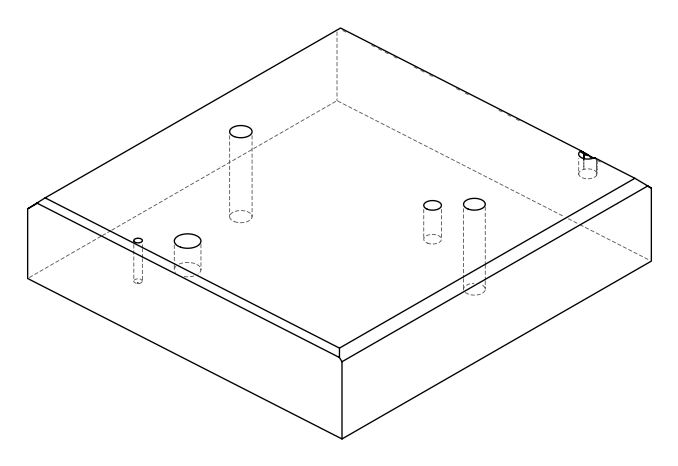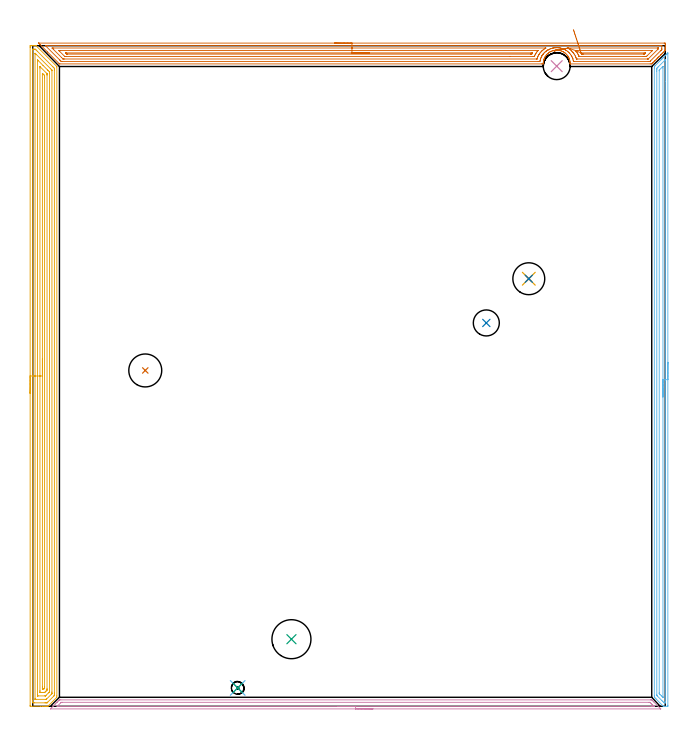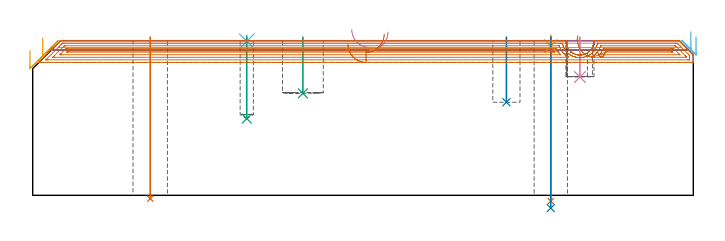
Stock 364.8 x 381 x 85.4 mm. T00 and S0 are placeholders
(PLAN: 13 operations, 8 tool changes, 49 min)
(1 INDEXABLE_INSERT_DRILL_THROUGH_HOLE_FROM_SOLID | STEP1HOLE_1 | NXT0302_009 | 0.36 min | 24181 mm3)
(2 INDEXABLE_INSERT_DRILL_BLIND_HOLE_FROM_SOLID | STEP1POCKET | UGT0302_001 | 0.15 min | 5995 mm3)
(3 INDEXABLE_INSERT_DRILL_BLIND_HOLE_FROM_SOLID_1 | STEP1POCKET_1 | NXT0302_016 | 0.13 min | 11451 mm3)
(4 INDEXABLE_INSERT_DRILL_BLIND_HOLE_FROM_SOLID_2 | STEP1POCKET_2 | NXT0302_002 | 0.09 min | 3752 mm3)
(5 SPOT_DRILL | STEP1HOLE | NXT0321_9005460120000 | 0.05 min | 183 mm3)
(6 SPOT_DRILL_1 | STEP1POCKET_3 | NXT0321_9005460120000 | 0.03 min | 1 mm3)
(7 DRILL_THROUGH_HOLE_INTO_CENTER | STEP1HOLE | NXT0301_065 | 0.36 min | 5768 mm3)
(8 DRILL_TO_ENLARGE_THROUGH_HOLE | STEP1HOLE | UGT0301_253 | 0.38 min | 16724 mm3)
(9 DRILL_BLIND_HOLE_INTO_CENTER | STEP1POCKET_3 | UGT0301_193 | 0.18 min | 1725 mm3)
(10 AREA_MILL | FG_CHAMFER_SURFACE | UGT0205_001 | 5.75 min | 4833 mm3)
(11 AREA_MILL_1 | FG_CHAMFER_SURFACE_1 | UGT0205_001 | 18.27 min | 45074 mm3)
(12 AREA_MILL_2 | FG_CHAMFER_SURFACE_2 | UGT0205_001 | 9.13 min | 11501 mm3)
(13 AREA_MILL_3 | FG_CHAMFER_SURFACE_3 | UGT0205_001 | 14.17 min | 24864 mm3)
(TOOL NXT0302_009 | Index. Insert Drill 19mm [880-D1900L25-05] | D19 PA176 FL95 Z2)
(TOOL UGT0302_001 | Indexable Insert Drill 15mm | D15 PA180 FL50 Z2)
(TOOL NXT0302_016 | Index. Insert Drill 22.5mm [880-D2250L25-03] | D22.5 PA176 FL68 Z2)
(TOOL NXT0302_002 | Index. Insert Drill 15.5mm [880-D1550L20-05] | D15.5 PA176 FL78 Z2)
(TOOL NXT0321_9005460120000 | NC Spot Drill, 142deg, 12mm, Carbide, Uncoated | D12 PA142 FL30 Z2)
(TOOL NXT0301_065 | Carbide Drill 9.4mm [860.1-0940-075A1-MM 2214] | D9.4 PA140 FL98 Z2)
(TOOL UGT0301_253 | Twist Drill 18.4 mm | D18.4 PA118 FL135 Z2)
(TOOL UGT0301_193 | Twist Drill 7.3 mm | D7.3 PA118 FL66 Z2)
(TOOL UGT0205_001 | Chamfer Mill 20 x 3 x 45 deg. | D20 FL50 Z2)
(OP 1 INDEXABLE_INSERT_DRILL_THROUGH_HOLE_FROM_SOLID)
G17 G21 G94 G90
T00 M6
G54
G17 G0 G90 X64.9 Y193.7 S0 M3
G43 Z95.4 H1
G94 G81 G98 Z-1.832 F250. R87.4
G80
M5
M2
(OP 2 INDEXABLE_INSERT_DRILL_BLIND_HOLE_FROM_SOLID)
G17 G21 G94 G90
T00 M6
G54
G17 G0 G90 X261.6 Y221.1 S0 M3
G43 Z95.4 H0
G94 G81 G98 Z51.4 F250. R87.4
G80
M5
M2
(OP 3 INDEXABLE_INSERT_DRILL_BLIND_HOLE_FROM_SOLID_1)
G17 G21 G94 G90
T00 M6
G54
G17 G0 G90 X149.2 Y38.7 S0 M3
G43 Z95.4 H1
G94 G81 G98 Z56.3 F250. R87.4
G80
M5
M2
(OP 4 INDEXABLE_INSERT_DRILL_BLIND_HOLE_FROM_SOLID_2)
G17 G21 G94 G90
T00 M6
G54
G17 G0 G90 X302.2 Y369.2 S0 M3
G43 Z95.4 H1
G94 G81 G98 Z65.3 F250. R87.4
G80
M5
M2
(OP 5 SPOT_DRILL)
G17 G21 G94 G90
T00 M6
G54
G17 G0 G90 X286.1 Y246.6 S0 M3
G43 Z95.4 H0
G94 G81 G98 Z82.4 F250. R88.4
G80
M5
M2
(OP 6 SPOT_DRILL_1)
G17 G21 G94 G90
T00 M6
G54
G17 G0 G90 X118.2 Y10.6 S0 M3
G43 Z95.4 H0
G94 G81 G98 Z85.086 F250. R88.4
G80
M5
M2
(OP 7 DRILL_THROUGH_HOLE_INTO_CENTER)
G17 G21 G94 G90
T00 M6
G54
G17 G0 G90 X286.1 Y246.6 S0 M3
G43 Z95.4 H1
G94 G73 G98 Z-3.211 F250. Q8.861 R87.4
G80
M5
M2
(OP 8 DRILL_TO_ENLARGE_THROUGH_HOLE)
G17 G21 G94 G90
T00 M6
G54
G17 G0 G90 X286.1 Y246.6 S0 M3
G43 Z95.4 H0
G94 G73 G98 Z-7.028 F250. Q15.405 R87.4
G80
M5
M2
(OP 9 DRILL_BLIND_HOLE_INTO_CENTER)
G17 G21 G94 G90
T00 M6
G54
G17 G0 G90 X118.2 Y10.6 S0 M3
G43 Z95.4 H0
G94 G81 G98 Z42.4 F250. R87.4
G80
M5
M2
(OP 10 AREA_MILL)
G17 G21 G94 G90
T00 M6
G54
G17 G0 G90 X196.2 Y-1.5 S1061 M3
G43 Z95.4 H0
Z90.2
G94 G1 X196.162 Z89.328 F250.
X196.048 Z88.464
X195.859 Z87.612
X195.597 Z86.78
X195.263 Z85.974
X194.86 Z85.2
X194.391 Z84.464
X193.86 Z83.772
X193.271 Z83.129
X192.628 Z82.54
X191.936 Z82.008
X191.2 Z81.54
X190.426 Z81.137
X189.62 Z80.803
X188.788 Z80.541
X187.936 Z80.352
X187.071 Z80.238
X186.2 Z80.2
X10.361
X10.219 Y-1.493 Z80.206
X10.361 Y-1.341 Z80.359
X10.807 Y-0.892 Z80.806
X11.918 Y0.219 Z81.918
X13.039 Y1.339 Z83.038
X13.823 Y2.124 Z83.822
X13.931 Y2.233 Z83.929
X14.116 Y2.417 Z84.115
X14.824 Y3.125 Z84.823
X14.992 Y3.295 Z84.99
X15.139 Y3.44 Z85.137
X15.27 Y3.571 Z85.269
X15.399 Y3.701 Z85.397
X15.401 Y3.702
X16.162 Y3.7 Z85.4
X356.237
X357.005 Y3.695 Z85.391
X357.13 Y3.571 Z85.269
X357.355 Y3.345 Z85.045
X357.846 Y2.856 Z84.552
X358.179 Y2.521 Z84.221
X362.188 Y-1.488 Z80.21
X362.189 Y-1.496 Z80.202
X362.188 Y-1.499 Z80.199
X186.2 Y-1.5 Z80.2
Y-0.086 Z81.614
X14.378 Y-0.085 Z81.615
X14.243 Y-0.084 Z81.616
X14.131 Y-0.081 Z81.619
X14.086 Y-0.079 Z81.621
X14.088 Y-0.073 Z81.627
X14.156 Y0.001 Z81.701
X14.231 Y0.079 Z81.779
X16.163 Y2.013 Z83.713
X16.369 Y2.214 Z83.914
X16.418 Y2.258 Z83.958
X16.443 Y2.279 Z83.979
X16.487 Y2.28 Z83.98
X16.676 Y2.283 Z83.983
X17.055 Y2.285 Z83.985
X17.189 Y2.286 Z83.986
X355.479 Y2.285 Z83.985
X355.857 Y2.28 Z83.98
X355.948 Y2.279 Z83.979
X356.068 Y2.17 Z83.87
X356.237 Y2.01 Z83.71
X356.711 Y1.539 Z83.239
X357.13 Y1.121 Z82.821
X357.589 Y0.661 Z82.361
X358.022 Y0.227 Z81.927
X358.249 Y-0.006 Z81.694
X358.289 Y-0.051 Z81.649
X358.31 Y-0.079 Z81.621
X358.265 Y-0.08 Z81.62
X358.022 Y-0.084 Z81.616
X357.888 Y-0.085 Z81.615
X357.13 Y-0.086 Z81.614
X186.2
X185.328 Z81.652
X184.463 Z81.766
X183.612 Z81.955
X182.78 Z82.217
X181.974 Z82.551
X181.2 Z82.954
X180.464 Z83.423
X179.772 Z83.954
X179.129 Z84.543
X178.539 Z85.186
X178.008 Z85.878
X177.54 Z86.614
X177.137 Z87.388
X176.803 Z88.194
X176.541 Z89.026
X176.352 Z89.878
X176.238 Z90.743
X176.2 Z91.614
G0 Z95.4
M5
M2
(OP 11 AREA_MILL_1)
G17 G21 G94 G90
T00 M6
G54
G17 G0 G90 X-1.5 Y180.5 S1061 M3
G43 Z95.4 H0
Z80.
G94 G1 Y180.538 Z79.128 F250.
Y180.652 Z78.264
Y180.841 Z77.412
Y181.103 Z76.58
Y181.437 Z75.774
Y181.84 Z75.
Y182.308 Z74.264
Y182.84 Z73.572
Y183.429 Z72.929
Y184.072 Z72.34
Y184.764 Z71.808
Y185.5 Z71.34
Y186.274 Z70.937
Y187.08 Z70.603
Y187.912 Z70.341
Y188.764 Z70.152
Y189.628 Z70.038
Y190.5 Z70.
Y380.065
X-1.499 Y380.379 Z70.001
X-1.493 Y380.951 Z70.003
X-1.49 Y380.992 Z70.005
X-0.923 Y381. Z70.571
X-0.379 Z71.117
X-0.033 Z71.463
X0.511 Z72.007
X0.858 Z72.352
X1.748 Z73.246
X1.891 Y380.998 Z73.387
X1.926 Y380.975 Z73.424
X13.801 Y369.098 Z85.3
X13.9 Y368.994 Z85.384
Y368.763 Z85.4
Y5.982
X13.895 Y5.194 Z85.391
X13.789 Y5.089 Z85.288
X13.768 Y5.068 Z85.267
X8.871 Y0.171 Z80.371
X8.706 Y0.002 Z80.198
X8.698 Y0.001 Z80.19
X8.524 Y0. Z80.024
X7.784 Z79.284
X7.09 Z78.586
X5.853 Z77.35
X4.419 Z75.915
X-1.195 Z70.302
X-1.492 Y0.01 Z70.006
X-1.499 Y0.305 Z69.999
Y0.324
X-1.5 Y190.5 Z70.
X-0.086 Z71.414
X-0.085 Y378.699 Z71.415
X-0.082 Y378.805 Z71.418
X-0.077 Y378.99 Z71.423
X-0.033 Y378.992 Z71.467
X0.453 Y378.999 Z71.953
X0.858 Z72.358
X1.346 Y378.996 Z72.846
X1.441 Y378.99 Z72.941
X1.636 Y378.807 Z73.136
X1.748 Y378.7 Z73.248
X1.858 Y378.592 Z73.358
X2.638 Y377.812 Z74.138
X11.687 Y368.763 Z83.187
X12.433 Y368.012 Z83.933
X12.465 Y367.974 Z83.965
X12.479 Y367.954 Z83.979
X12.482 Y367.922 Z83.982
X12.485 Y367.87 Z83.985
Y367.817
X12.486 Y366.976 Z83.986
Y7.716
X12.483 Y6.876 Z83.983
X12.481 Y6.827 Z83.981
X12.433 Y6.195 Z83.933
X12.33 Y6.085 Z83.83
X12.231 Y5.982 Z83.731
X8.658 Y2.408 Z80.158
X8.315 Y2.073 Z79.815
X8.267 Y2.029 Z79.767
X8.233 Y2.01 Z79.733
X8.184 Y2.007 Z79.684
X7.981 Y2.003 Z79.481
X7.497 Y2. Z78.997
X7.09 Z78.59
X0.858 Y2.001 Z72.358
X0.371 Y2.003 Z71.871
X-0.033 Y2.01 Z71.467
X-0.079 Y2.408 Z71.421
X-0.082 Y2.457 Z71.418
X-0.086 Y3.301 Z71.414
Y3.355
Y190.5
X1.328 Z72.828
X1.329 Y376.332 Z72.829
X1.33 Y376.473 Z72.83
X1.332 Y376.585 Z72.832
X1.335 Y376.643 Z72.835
X1.405 Y376.583 Z72.905
X1.748 Y376.248 Z73.248
X2.089 Y375.912 Z73.589
X10.131 Y367.87 Z81.631
X10.652 Y367.346 Z82.152
X11.016 Y366.976 Z82.516
X11.065 Y366.918 Z82.565
X11.067 Y366.87 Z82.567
X11.069 Y366.766 Z82.569
X11.071 Y366.556 Z82.571
Y8.242
X11.07 Y7.769 Z82.57
X11.067 Y7.353 Z82.567
X11.065 Y7.293 Z82.565
X11.043 Y7.255 Z82.543
X10.963 Y7.17 Z82.463
X10.677 Y6.876 Z82.177
X7.996 Y4.195 Z79.496
X7.981 Y4.18 Z79.481
X7.803 Y4.015 Z79.303
X7.633 Y4.009 Z79.133
X7.284 Y4.001 Z78.784
X1.748 Z73.248
X1.554 Y4.004 Z73.054
X1.424 Y4.008 Z72.924
X1.335 Y4.013 Z72.835
X1.333 Y4.055 Z72.833
X1.331 Y4.195 Z72.831
X1.329 Y4.616 Z72.829
X1.328 Y190.5 Z72.828
X2.743 Z74.243
Y372.337
X2.747 Y372.647 Z74.247
X2.749 Y372.784 Z74.249
X2.83 Y372.709 Z74.33
X3.212 Y372.337 Z74.712
X5.895 Y369.657 Z77.395
X8.575 Y366.976 Z80.075
X8.871 Y366.679 Z80.371
X9.46 Y366.083 Z80.96
X9.65 Y365.88 Z81.15
X9.657 Y365.189 Z81.157
Y8.663
X9.655 Y8.466 Z81.155
X9.653 Y8.367 Z81.153
X9.651 Y8.322 Z81.151
X9.628 Y8.288 Z81.128
X9.439 Y8.093 Z80.939
X9.12 Y7.769 Z80.62
X7.657 Y6.307 Z79.157
X7.467 Y6.119 Z78.967
X7.397 Y6.053 Z78.897
X7.358 Y6.018 Z78.858
X7.308 Y6.01 Z78.808
X7.09 Y6.001 Z78.59
X7.072 Y6. Z78.572
X3.086 Y6.001 Z74.586
X2.873 Y6.005 Z74.373
X2.767 Y6.01 Z74.267
X2.749 Y6.012 Z74.249
X2.747 Y6.029 Z74.247
X2.745 Y6.068 Z74.245
X2.743 Y6.771 Z74.243
Y6.876
Y190.5
X4.157 Z75.657
Y368.133
X4.158 Y368.763 Z75.658
X4.16 Y368.876 Z75.66
X4.163 Y368.909 Z75.663
X4.166 Y368.924 Z75.666
X4.218 Y368.876 Z75.718
X4.338 Y368.763 Z75.838
X7.981 Y365.12 Z79.481
X8.183 Y364.909 Z79.683
X8.231 Y364.859 Z79.731
X8.236 Y364.734 Z79.736
X8.24 Y364.559 Z79.74
X8.242 Y364.295 Z79.742
X8.243 Y364.032 Z79.743
Y10.187
X8.241 Y9.556 Z79.741
X8.239 Y9.425 Z79.739
X8.236 Y9.363 Z79.736
X8.213 Y9.323 Z79.713
X7.981 Y9.083 Z79.481
X7.773 Y8.872 Z79.273
X7.565 Y8.663 Z79.065
X7.327 Y8.425 Z78.827
X7.09 Y8.191 Z78.59
X6.948 Y8.055 Z78.448
X6.909 Y8.019 Z78.409
X6.852 Y8.009 Z78.352
X6.2 Y8.002 Z77.7
X5.97 Y8. Z77.47
X5.31 Z76.81
X5.079 Z76.579
X4.419 Y8.003 Z75.919
X4.182 Y8.007 Z75.682
X4.163 Y8.018 Z75.663
X4.161 Y8.028 Z75.661
X4.158 Y8.663 Z75.658
X4.157 Y8.926 Z75.657
Y190.5
X5.571 Z77.071
Y364.295
X5.573 Y364.925 Z77.073
X5.575 Y365.016 Z77.075
X5.577 Y365.055 Z77.077
X5.731 Y364.909 Z77.231
X6.043 Y364.606 Z77.543
X6.2 Y364.452 Z77.7
X6.356 Y364.295 Z77.856
X6.514 Y364.134 Z78.014
X6.822 Y363.817 Z78.322
X6.825 Y363.668 Z78.325
X6.827 Y363.402 Z78.327
X6.829 Y362.771 Z78.329
Y362.508
X6.828 Y11.343 Z78.328
X6.826 Y10.716 Z78.326
X6.822 Y10.45 Z78.322
X6.817 Y10.377 Z78.317
X6.759 Y10.315 Z78.259
X6.665 Y10.22 Z78.165
X6.545 Y10.104 Z78.045
X6.422 Y10.01 Z77.922
X6.2 Y10.007 Z77.7
X5.754 Y10.004 Z77.254
X5.604 Y10.01 Z77.104
X5.578 Y10.019 Z77.078
X5.576 Y10.07 Z77.076
X5.573 Y10.186 Z77.073
X5.572 Y10.45 Z77.072
X5.571 Y11.081 Z77.071
Y190.5
Y191.372 Z77.109
Y192.236 Z77.223
Y193.088 Z77.412
Y193.92 Z77.674
Y194.726 Z78.008
Y195.5 Z78.411
Y196.236 Z78.88
Y196.928 Z79.411
Y197.571 Z80.
Y198.16 Z80.643
Y198.692 Z81.335
Y199.16 Z82.071
Y199.563 Z82.845
Y199.897 Z83.651
Y200.159 Z84.483
Y200.348 Z85.335
Y200.462 Z86.2
Y200.5 Z87.071
G0 Z95.4
M5
M2
(OP 12 AREA_MILL_2)
G17 G21 G94 G90
T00 M6
G54
G17 G0 G90 X366.3 Y198.4 S1061 M3
G43 Z95.4 H0
Z87.6
G94 G1 Y198.362 Z86.728 F250.
Y198.248 Z85.864
Y198.059 Z85.012
Y197.797 Z84.18
Y197.463 Z83.374
Y197.06 Z82.6
Y196.591 Z81.864
Y196.06 Z81.172
Y195.471 Z80.529
Y194.828 Z79.94
Y194.136 Z79.408
Y193.4 Z78.94
Y192.626 Z78.537
Y191.82 Z78.203
Y190.988 Z77.941
Y190.136 Z77.752
Y189.272 Z77.638
Y188.4 Z77.6
Y0.629
X366.297 Y0.38 Z77.603
X366.291 Y0.003 Z77.605
X366.264 Y0.001 Z77.632
X365.031 Y0. Z78.864
X364.073 Z79.827
X363.716 Y0.008 Z80.184
X363.701 Y0.01 Z80.199
X363.518 Y0.182 Z80.382
X359.493 Y4.206 Z84.405
X359.33 Y4.368 Z84.565
X359.173 Y4.526 Z84.725
X359.046 Y4.653 Z84.852
X358.891 Y4.807 Z85.004
X358.601 Y5.1 Z85.297
X358.506 Y5.198 Z85.391
X358.5 Y5.994 Z85.4
Y368.123
X358.507 Y369. Z85.393
X358.521 Y369.018 Z85.379
X358.891 Y369.392 Z85.007
X358.964 Y369.465 Z84.935
X362.398 Y372.9 Z81.498
X362.54 Y373.041 Z81.358
X362.696 Y373.197 Z81.202
X362.839 Y373.341 Z81.057
X362.987 Y373.488 Z80.911
X363.126 Y373.627 Z80.772
X363.277 Y373.78 Z80.618
X363.434 Y373.935 Z80.464
X363.556 Y374.057 Z80.341
X363.716 Y374.218 Z80.179
X364.236 Y374.736 Z79.664
X364.478 Y374.979 Z79.421
X364.593 Y375.095 Z79.303
X365.166 Y375.666 Z78.734
X365.372 Y375.873 Z78.526
X365.47 Y375.972 Z78.426
X365.67 Y376.171 Z78.229
X365.741 Y376.242 Z78.158
X366.16 Y376.66 Z77.739
X366.27 Y376.767 Z77.628
X366.294 Y376.783 Z77.604
X366.299 Y376.767 Z77.599
X366.3 Y188.4 Z77.6
X364.886 Z79.014
X364.885 Y2.567 Z79.015
X364.884 Y2.417 Z79.016
X364.879 Y2.046 Z79.021
X364.876 Y2.01 Z79.024
X364.809 Y2.006 Z79.091
X364.7 Y2.003 Z79.2
X364.562 Y2.002 Z79.338
X364.154 Y2.01 Z79.746
X363.736 Y2.417 Z80.164
X363.277 Y2.873 Z80.623
X362.838 Y3.312 Z81.062
X360.157 Y5.994 Z83.743
X359.991 Y6.167 Z83.909
X359.932 Y6.229 Z83.968
X359.921 Y6.276 Z83.979
X359.919 Y6.367 Z83.981
X359.915 Y6.739 Z83.985
X359.914 Y366.335 Z83.986
X359.915 Y367.08 Z83.985
X359.916 Y367.229 Z83.984
X359.925 Y367.964 Z83.975
X360.077 Y368.123 Z83.823
X360.363 Y368.412 Z83.537
X360.646 Y368.696 Z83.254
X364.544 Y372.594 Z79.356
X364.65 Y372.698 Z79.25
X364.793 Y372.837 Z79.107
X364.869 Y372.908 Z79.031
X364.879 Y372.75 Z79.021
X364.883 Y372.594 Z79.017
X364.885 Y372.429 Z79.015
X364.886 Y360.383 Z79.014
Y188.4
X363.471 Z80.429
Y5.598
X363.469 Y5.201 Z80.431
X363.466 Y5.15 Z80.434
X363.464 Y5.143 Z80.436
X363.462 Z80.438
X363.429 Y5.172 Z80.471
X363.371 Y5.228 Z80.529
X363.277 Y5.322 Z80.623
X362.605 Y5.994 Z81.295
X361.711 Y6.888 Z82.189
X361.523 Y7.08 Z82.377
X361.354 Y7.258 Z82.546
X361.335 Y7.281 Z82.565
X361.333 Y7.347 Z82.567
X361.33 Y7.452 Z82.57
X361.328 Y7.98 Z82.572
X361.329 Y366.532 Z82.571
X361.332 Y366.731 Z82.568
X361.335 Y366.862 Z82.565
X361.344 Y366.933 Z82.556
X361.371 Y366.963 Z82.529
X361.523 Y367.123 Z82.377
X363.346 Y368.947 Z80.554
X363.419 Y369.018 Z80.481
X363.442 Y369.033 Z80.458
X363.465 Y369.047 Z80.435
X363.466 Y369.018 Z80.434
X363.47 Y368.895 Z80.43
X363.471 Y368.82 Z80.429
Y368.123
Y188.4
Y187.528 Z80.467
Y186.663 Z80.58
Y185.812 Z80.769
Y184.98 Z81.032
Y184.174 Z81.365
Y183.4 Z81.768
X363.472 Y182.664 Z82.237
Y181.972 Z82.768
Y181.329 Z83.357
Y180.74 Z84.001
Y180.208 Z84.693
Y179.74 Z85.429
Y179.337 Z86.202
Y179.003 Z87.008
Y178.741 Z87.84
Y178.552 Z88.692
Y178.438 Z89.557
Y178.4 Z90.429
G0 Z95.4
M5
M2
(OP 13 AREA_MILL_3)
G17 G21 G94 G90
T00 M6
G54
G17 G0 G90 X174.1 Y382.5 S1061 M3
G43 Z95.4 H0
Z83.4
G94 G1 X174.138 Z82.528 F250.
X174.252 Z81.664
X174.441 Z80.812
X174.703 Z79.98
X175.037 Z79.174
X175.44 Z78.4
X175.908 Z77.664
X176.439 Z76.972
X177.029 Z76.329
X177.672 Z75.74
X178.364 Z75.208
X179.1 Z74.74
X179.874 Z74.337
X180.68 Z74.003
X181.512 Z73.741
X182.363 Z73.552
X183.228 Z73.438
X184.1 Z73.4
X364.177 Y382.499 Z73.401
X364.51 Y382.497
X364.79 Y382.493 Z73.403
X364.8 Y382.172 Z73.723
Y381.907 Z73.988
Y381.299 Z74.595
Y380.77 Z75.127
Y380.427 Z75.469
Y379.897 Z75.999
Y379.554 Z76.341
Y378.76 Z77.139
Y378.682 Z77.217
X364.799 Y378.31 Z77.588
X364.773 Y378.273 Z77.627
X364.669 Y378.169 Z77.731
X364.311 Y377.809 Z78.087
X363.854 Y377.354 Z78.546
X363.438 Y376.936 Z78.96
X362.955 Y376.454 Z79.445
X362.565 Y376.064 Z79.834
X362.39 Y375.89 Z80.01
X362.225 Y375.724 Z80.175
X362.128 Y375.627 Z80.27
X362.092 Y375.591 Z80.307
X361.409 Y374.909 Z80.991
X361.256 Y374.755 Z81.142
X361.198 Y374.697 Z81.201
X360.594 Y374.094 Z81.806
X360.384 Y373.882 Z82.014
X359.78 Y373.28 Z82.62
X359.709 Y373.208 Z82.691
X359.511 Y373.009 Z82.887
X358.965 Y372.465 Z83.435
X358.815 Y372.314 Z83.584
X358.639 Y372.137 Z83.759
X358.149 Y371.649 Z84.251
X357.922 Y371.42 Z84.477
X357.767 Y371.264 Z84.631
X357.617 Y371.115 Z84.782
X357.475 Y370.974 Z84.924
X357.33 Y370.828 Z85.068
X357.028 Y370.53 Z85.369
X357.001 Y370.507 Z85.393
X356.134 Y370.5 Z85.4
X310.109
X309.957 Y370.502 Z85.388
X309.952 Y370.547 Z85.344
X309.947 Y370.619 Z85.273
X309.943 Y370.744 Z85.155
X309.937 Y370.997 Z84.902
X309.907 Y371.442 Z84.457
X309.851 Y371.888 Z84.012
X309.765 Y372.332 Z83.568
X309.597 Y373.008 Z82.889
X309.533 Y373.192 Z82.703
X309.523 Y373.219 Z82.677
X309.439 Y373.438 Z82.462
X309.434 Y373.451 Z82.449
X309.349 Y373.669 Z82.231
X309.254 Y373.882 Z82.017
X309.151 Y374.11 Z81.789
X309.041 Y374.318 Z81.581
X308.938 Y374.514 Z81.386
X308.832 Y374.693 Z81.206
X308.704 Y374.909 Z80.99
X308.643 Y375. Z80.9
X308.309 Y375.453 Z80.447
X307.95 Y375.889 Z80.01
X307.875 Y375.972 Z79.927
X307.811 Y376.042 Z79.855
X307.414 Y376.418 Z79.479
X307.321 Y376.5 Z79.397
X307.003 Y376.779 Z79.121
X306.918 Y376.846 Z79.054
X306.476 Y377.151 Z78.748
X306.024 Y377.435 Z78.464
X305.808 Y377.555 Z78.345
X305.641 Y377.64 Z78.258
X305.587 Y377.668 Z78.231
X305.131 Y377.865 Z78.033
X304.687 Y378.029 Z77.868
X304.238 Y378.167 Z77.728
X303.793 Y378.276 Z77.622
X303.345 Y378.356 Z77.54
X302.899 Y378.41 Z77.488
X302.815 Y378.414 Z77.482
X302.719 Y378.419 Z77.474
X302.513 Y378.432 Z77.462
X302.452 Y378.436 Z77.458
X302.181 Z77.455
X302.106 Z77.456
X302.005 Z77.455
X301.921 Y378.43 Z77.457
X301.838 Y378.424 Z77.46
X301.619 Y378.414 Z77.475
X301.582 Y378.413 Z77.478
X301.558 Y378.412 Z77.48
X301.419 Y378.398 Z77.498
X301.347 Y378.391 Z77.507
X301.111 Y378.365 Z77.534
X300.726 Y378.298 Z77.598
X300.665 Y378.288 Z77.609
X300.217 Y378.183 Z77.715
X299.772 Y378.051 Z77.847
X299.323 Y377.886 Z78.014
X298.879 Y377.698 Z78.199
X298.811 Y377.667 Z78.231
X298.394 Y377.441 Z78.458
X298.155 Y377.299 Z78.601
X297.986 Y377.198 Z78.702
X297.688 Y376.994 Z78.906
X297.399 Y376.778 Z79.12
X297.092 Y376.523 Z79.376
X297.068 Y376.5 Z79.398
X296.765 Y376.212 Z79.686
X296.452 Y375.889 Z80.01
X296.376 Y375.801 Z80.098
X296.199 Y375.597 Z80.303
X295.765 Y375. Z80.899
X295.61 Y374.755 Z81.144
X295.525 Y374.621 Z81.278
X295.364 Y374.337 Z81.563
X295.306 Y374.235 Z81.665
X295.244 Y374.111 Z81.789
X295.051 Y373.669 Z82.231
X294.966 Y373.446 Z82.453
X294.881 Y373.221 Z82.678
X294.768 Y372.857 Z83.042
X294.743 Y372.778 Z83.121
X294.632 Y372.331 Z83.567
X294.569 Y371.992 Z83.902
X294.549 Y371.886 Z84.009
X294.493 Y371.442 Z84.457
X294.47 Y371.096 Z84.804
X294.463 Y370.998 Z84.902
X294.458 Y370.757 Z85.143
X294.441 Y370.506 Z85.393
X294.414 Y370.505 Z85.395
X293.576 Y370.5 Z85.4
X15.64
X15.397 Y370.505 Z85.391
X15.263 Y370.636 Z85.261
X15.231 Y370.667 Z85.23
X8.527 Y377.373 Z78.527
X4.297 Y381.602 Z74.296
X4.162 Y381.736 Z74.16
X4.023 Y381.876 Z74.022
X3.871 Y382.028 Z73.869
X3.725 Y382.172 Z73.723
X3.576 Y382.323 Z73.575
X3.421 Y382.474 Z73.415
X3.411 Y382.492 Z73.397
Y382.495 Z73.394
X3.502 Y382.499 Z73.399
X3.538 Y382.5 Z73.4
X184.1
Y381.086 Z74.814
X361.715
X362.39 Y381.084 Z74.816
X362.612 Y381.082 Z74.818
X362.743 Y381.079 Z74.821
X362.791 Y381.069 Z74.831
X362.793 Y381.043 Z74.857
X362.798 Y380.901 Z74.999
X362.8 Y379.554 Z76.346
X362.799 Y379.155 Z76.745
X362.794 Y378.918 Z76.982
X362.79 Y378.8 Z77.1
X362.782 Y378.744 Z77.156
X362.725 Y378.682 Z77.218
X362.562 Y378.514 Z77.386
X362.39 Y378.34 Z77.56
X362.121 Y378.071 Z77.829
X356.382 Y372.331 Z83.569
X356.134 Y372.085 Z83.815
X355.999 Y371.957 Z83.943
X355.963 Y371.924 Z83.976
X355.908 Y371.921 Z83.979
X355.24 Y371.916 Z83.984
X355.021 Y371.915 Z83.985
X312.124
X311.936 Y371.916 Z83.984
X311.89 Y371.919 Z83.981
X311.872 Y371.921 Z83.979
X311.863 Y371.932 Z83.968
X311.851 Y371.986 Z83.914
X311.801 Y372.23 Z83.67
X311.726 Y372.573 Z83.327
X311.53 Y373.368 Z82.532
X311.504 Y373.446 Z82.454
X311.45 Y373.597 Z82.303
X311.146 Y374.318 Z81.582
X310.958 Y374.711 Z81.189
X310.695 Y375.191 Z80.709
X310.556 Y375.428 Z80.472
X310.103 Y376.064 Z79.836
X309.663 Y376.607 Z79.293
X309.352 Y376.936 Z78.964
X308.769 Y377.473 Z78.427
X308.37 Y377.809 Z78.091
X307.875 Y378.152 Z77.748
X307.547 Y378.362 Z77.538
X307.327 Y378.5 Z77.4
X307.015 Y378.682 Z77.218
X306.982 Y378.699 Z77.201
X306.943 Y378.719 Z77.181
X306.088 Y379.1 Z76.8
X305.408 Y379.346 Z76.554
X305.194 Y379.41 Z76.49
X304.68 Y379.554 Z76.346
X304.3 Y379.639 Z76.261
X304.19 Y379.662 Z76.238
X303.756 Y379.735 Z76.165
X303.407 Y379.777 Z76.123
X303.148 Y379.807 Z76.093
X302.513 Y379.845 Z76.055
X302.212 Y379.848 Z76.052
X301.619 Y379.831 Z76.069
X301.352 Y379.816 Z76.084
X300.726 Y379.746 Z76.154
X300.557 Y379.719 Z76.181
X300.223 Y379.662 Z76.238
X299.832 Y379.583 Z76.317
X299.808 Y379.578 Z76.322
X299.71 Y379.554 Z76.346
X299.11 Y379.386 Z76.514
X299.036 Y379.364 Z76.536
X298.938 Y379.331 Z76.569
X298.455 Y379.153 Z76.747
X298.045 Y378.986 Z76.914
X297.827 Y378.894 Z77.006
X297.4 Y378.682 Z77.218
X297.238 Y378.597 Z77.303
X297.204 Y378.578 Z77.322
X297.151 Y378.547 Z77.353
X296.686 Y378.263 Z77.637
X296.257 Y377.976 Z77.924
X296.159 Y377.905 Z77.995
X296.034 Y377.809 Z78.091
X295.668 Y377.512 Z78.388
X295.364 Y377.243 Z78.657
X295.205 Y377.091 Z78.809
X295.05 Y376.936 Z78.964
X294.771 Y376.642 Z79.258
X294.47 Y376.299 Z79.601
X294.366 Y376.165 Z79.735
X294.293 Y376.064 Z79.836
X294. Y375.65 Z80.25
X293.7 Y375.191 Z80.709
X293.653 Y375.116 Z80.784
X293.576 Y374.982 Z80.918
X293.349 Y374.54 Z81.36
X293.252 Y374.318 Z81.582
X293.087 Y373.924 Z81.976
X292.913 Y373.446 Z82.454
X292.858 Y373.275 Z82.625
X292.683 Y372.659 Z83.241
X292.666 Y372.59 Z83.31
X292.662 Y372.573 Z83.327
X292.537 Y371.932 Z83.968
X292.457 Y371.92 Z83.98
X291.789 Y371.916 Z83.984
X291.57 Y371.915 Z83.985
X17.208
X16.534 Y371.92 Z83.98
X16.443 Y371.921 Z83.979
X16.348 Y372.012 Z83.888
X16.154 Y372.2 Z83.7
X15.777 Y372.573 Z83.327
X15.64 Y372.709 Z83.191
X7.597 Y380.754 Z75.146
X7.314 Y381.046 Z74.854
X7.287 Y381.074 Z74.826
X7.306 Y381.079 Z74.821
X7.402 Y381.082 Z74.818
X7.597 Y381.084 Z74.816
X7.816 Y381.086 Z74.814
X8.491
X184.1
Y379.672 Z76.228
X295.484 Y379.671 Z76.229
X295.724 Y379.669 Z76.231
X295.883 Y379.665 Z76.235
X295.905 Y379.663 Z76.237
X295.89 Y379.653 Z76.247
X295.844 Y379.623 Z76.277
X295.733 Y379.554 Z76.346
X295.506 Y379.415 Z76.485
X295.364 Y379.325 Z76.575
X294.974 Y379.062 Z76.838
X294.47 Y378.7 Z77.2
X294.459 Y378.692 Z77.208
X294.447 Y378.682 Z77.218
X293.983 Y378.284 Z77.616
X293.576 Y377.917 Z77.983
X293.521 Y377.863 Z78.037
X293.468 Y377.809 Z78.091
X293.091 Y377.41 Z78.49
X292.683 Y376.942 Z78.958
X292.68 Y376.939 Z78.961
X292.314 Y376.424 Z79.476
X292.067 Y376.064 Z79.836
X291.958 Y375.899 Z80.001
X291.789 Y375.627 Z80.273
X291.634 Y375.342 Z80.558
X291.558 Y375.191 Z80.709
X291.347 Y374.75 Z81.15
X291.166 Y374.318 Z81.582
X291.092 Y374.126 Z81.774
X290.895 Y373.572 Z82.328
X290.867 Y373.473 Z82.427
X290.859 Y373.446 Z82.454
X290.826 Y373.346 Z82.554
X290.822 Y373.339 Z82.561
X290.77 Y373.335 Z82.565
X290.643 Y373.331 Z82.569
X290.482 Y373.329 Z82.571
X18.321
X17.543 Y373.333 Z82.567
X17.492 Y373.335 Z82.565
X17.428 Y373.381 Z82.519
X17.358 Y373.446 Z82.454
X16.534 Y374.265 Z81.635
X12.066 Y378.733 Z77.167
X11.249 Y379.554 Z76.346
X11.172 Y379.636 Z76.264
X11.161 Y379.665 Z76.235
X12.066 Y379.671 Z76.229
X184.1 Y379.672 Z76.228
Y378.257 Z77.643
X291.33
X291.401 Y378.255 Z77.645
X291.43 Y378.252 Z77.648
X291.454 Y378.248 Z77.652
X291.439 Y378.227 Z77.673
X291.405 Y378.184 Z77.716
X291.088 Y377.809 Z78.091
X291.001 Y377.705 Z78.195
X290.895 Y377.572 Z78.328
X290.625 Y377.2 Z78.7
X290.44 Y376.936 Z78.964
X290.266 Y376.678 Z79.222
X290.002 Y376.27 Z79.63
X289.925 Y376.139 Z79.761
X289.884 Y376.064 Z79.836
X289.623 Y375.56 Z80.34
X289.447 Y375.191 Z80.709
X289.342 Y374.963 Z80.937
X289.286 Y374.84 Z81.06
X289.259 Y374.784 Z81.116
X289.242 Y374.753 Z81.147
X289.221 Y374.75 Z81.15
X289.108 Y374.747 Z81.153
X288.672 Y374.744 Z81.156
X275.212 Y374.743 Z81.157
X19.215
X18.779 Y374.744 Z81.156
X18.552 Y374.748 Z81.152
X18.526 Y374.749 Z81.151
X18.493 Y374.767 Z81.133
X18.416 Y374.838 Z81.062
X18.321 Y374.928 Z80.972
X15.44 Y377.809 Z78.091
X15.249 Y378.001 Z77.899
X15.129 Y378.126 Z77.774
X15.038 Y378.223 Z77.677
X15.017 Y378.252 Z77.648
X15.029 Y378.253 Z77.647
X15.183 Y378.255 Z77.645
X15.64 Y378.257 Z77.643
X16.075
X184.1
Y376.843 Z79.057
X287.416
X288.058 Y376.841 Z79.059
X288.136 Y376.838 Z79.062
X288.153 Y376.837 Z79.063
X288.154 Y376.832 Z79.068
X288.14 Y376.801 Z79.099
X288.082 Y376.69 Z79.21
X287.904 Y376.366 Z79.534
X287.838 Y376.247 Z79.653
X287.801 Y376.185 Z79.715
X287.789 Y376.168 Z79.732
X287.758 Y376.164 Z79.736
X287.672 Y376.161 Z79.739
X287.32 Y376.157 Z79.743
X287.225
X20.013
X19.662 Y376.162 Z79.738
X19.576 Y376.164 Z79.736
X19.539 Y376.171 Z79.729
X19.51 Y376.196 Z79.704
X19.43 Y376.272 Z79.628
X19.215 Y376.483 Z79.417
X18.958 Y376.744 Z79.156
X18.915 Y376.789 Z79.111
X18.878 Y376.831 Z79.069
X18.922 Y376.836 Z79.064
X19.215 Y376.841 Z79.059
X19.311 Y376.843 Z79.057
X184.1
X184.971 Z79.095
X185.836 Z79.209
X186.688 Z79.398
X187.52 Z79.66
X188.326 Z79.994
X189.1 Z80.397
X189.836 Z80.865
X190.528 Z81.396
X191.171 Z81.986
X191.76 Z82.629
X192.291 Z83.321
X192.76 Z84.057
X193.163 Z84.831
X193.497 Z85.637
X193.759 Z86.469
X193.948 Z87.32
X194.062 Z88.185
X194.1 Z89.057
G0 Z95.4
X301.051 Y377.997
Z88.14
G1 X300.906 Y377.964 Z87.28
X300.833 Y377.948 Z86.411
X300.836 Y377.949 Z85.539
X300.912 Y377.966 Z84.67
X301.062 Y378. Z83.811
X301.284 Y378.049 Z82.969
X301.577 Y378.115 Z82.15
X301.939 Y378.196 Z81.36
X302.367 Y378.292 Z80.606
X302.857 Y378.402 Z79.893
X303.405 Y378.526 Z79.226
X304.009 Y378.661 Z78.61
X304.662 Y378.808 Z78.051
X305.361 Y378.965 Z77.553
X306.099 Y379.13 Z77.119
X306.871 Y379.304 Z76.752
X307.672 Y379.483 Z76.456
X308.495 Y379.668 Z76.232
X308.496
X308.529 Y379.67 Z76.23
X308.649 Y379.671 Z76.229
X308.769 Y379.672 Z76.228
X360.483 Y379.671 Z76.229
X360.603 Y379.67 Z76.23
X360.722 Y379.666 Z76.234
X360.79 Y379.663 Z76.237
X360.794 Y379.618 Z76.282
X360.796 Y379.554 Z76.346
X360.794 Y379.368 Z76.532
X360.78 Y379.191 Z76.709
X360.603 Y379.005 Z76.895
X360.44 Y378.84 Z77.06
X360.282 Y378.682 Z77.218
X355.142 Y373.542 Z82.358
X355.044 Y373.446 Z82.454
X354.966 Y373.373 Z82.527
X354.933 Y373.344 Z82.556
X354.827 Y373.335 Z82.565
X354.587 Y373.331 Z82.569
X354.466 Y373.329 Z82.571
X314.011
X313.77 Y373.332 Z82.568
X313.611 Y373.335 Z82.565
X313.581 Y373.339 Z82.561
X313.576 Y373.346 Z82.554
X313.567 Y373.367 Z82.533
X313.542 Y373.446 Z82.454
X313.439 Y373.777 Z82.123
X313.239 Y374.317 Z81.583
X313.237 Y374.321 Z81.579
X312.84 Y375.191 Z80.709
X312.372 Y376.036 Z79.864
X312.353 Y376.064 Z79.836
X312.344 Y376.078 Z79.822
X311.974 Y376.581 Z79.319
X311.7 Y376.936 Z78.964
X311.45 Y377.246 Z78.654
X310.926 Y377.809 Z78.091
X310.556 Y378.149 Z77.751
X309.945 Y378.682 Z77.218
X309.663 Y378.893 Z77.007
X308.943 Y379.384 Z76.516
X308.519 Y379.651 Z76.249
X308.495 Y379.668 Z76.232
X312.942 Y378.251 Z77.649
X312.972 Y378.252 Z77.648
X313.237 Y378.255 Z77.645
X313.672 Y378.257 Z77.643
X314.131
X357.135 Y378.256 Z77.644
X357.25 Y378.254 Z77.646
X357.346 Y378.25 Z77.65
X357.385 Y378.246 Z77.654
X357.339 Y378.196 Z77.704
X357.174 Y378.025 Z77.875
X357.028 Y377.876 Z78.024
X354.347 Y375.195 Z80.705
X353.897 Y374.758 Z81.142
X353.453 Y374.75 Z81.15
X353.016 Y374.745 Z81.155
X352.559 Y374.743 Z81.157
X352.125
X315.254
X315.197 Y374.744 Z81.156
X315.17 Y374.747 Z81.153
X315.161 Y374.748 Z81.152
X315.14 Y374.781 Z81.119
X315.025 Y375.017 Z80.883
X314.947 Y375.191 Z80.709
X314.885 Y375.327 Z80.573
X314.646 Y375.805 Z80.095
X314.5 Y376.064 Z79.836
X314.131 Y376.699 Z79.201
X313.964 Y376.936 Z78.964
X313.556 Y377.498 Z78.402
X313.307 Y377.809 Z78.091
X313.237 Y377.896 Z78.004
X312.942 Y378.251 Z77.649
X316.233 Y376.837 Z79.063
X316.243 Y376.838 Z79.062
X316.285 Y376.841 Z79.059
X316.461 Y376.843 Z79.057
X352.655
X353.282 Y376.838 Z79.062
X353.453 Y376.836 Z79.064
X353.468 Y376.777 Z79.123
X353.453 Y376.756 Z79.144
X353.105 Y376.404 Z79.496
X352.989 Y376.29 Z79.61
X352.879 Y376.186 Z79.714
X352.858 Y376.168 Z79.732
X352.822 Y376.164 Z79.736
X352.735 Y376.16 Z79.74
X352.559 Y376.157 Z79.743
X352.464
X317.61
X316.907 Y376.158 Z79.742
X316.812 Y376.159 Z79.741
X316.709 Y376.164 Z79.736
X316.601 Y376.175 Z79.725
X316.563 Y376.238 Z79.662
X316.552 Y376.256 Z79.644
X316.482 Y376.386 Z79.514
X316.266 Y376.769 Z79.131
X316.237 Y376.826 Z79.074
X316.233 Y376.837 Z79.063
X316.029 Y377.462 Z78.49
X315.809 Y378.133 Z77.977
X315.576 Y378.843 Z77.527
X315.332 Y379.588 Z77.144
X315.079 Y380.361 Z76.831
X314.818 Y381.158 Z76.59
X314.551 Y381.972 Z76.423
X314.281 Y382.796 Z76.331
X314.009 Y383.625 Z76.315
X313.738 Y384.452 Z76.376
X313.47 Y385.271 Z76.511
X313.206 Y386.076 Z76.722
X312.95 Y386.86 Z77.005
X312.701 Y387.617 Z77.36
X312.464 Y388.343 Z77.782
X312.238 Y389.03 Z78.269
X312.027 Y389.675 Z78.818
X311.832 Y390.272 Z79.423
G0 Z95.4
M5
M2
